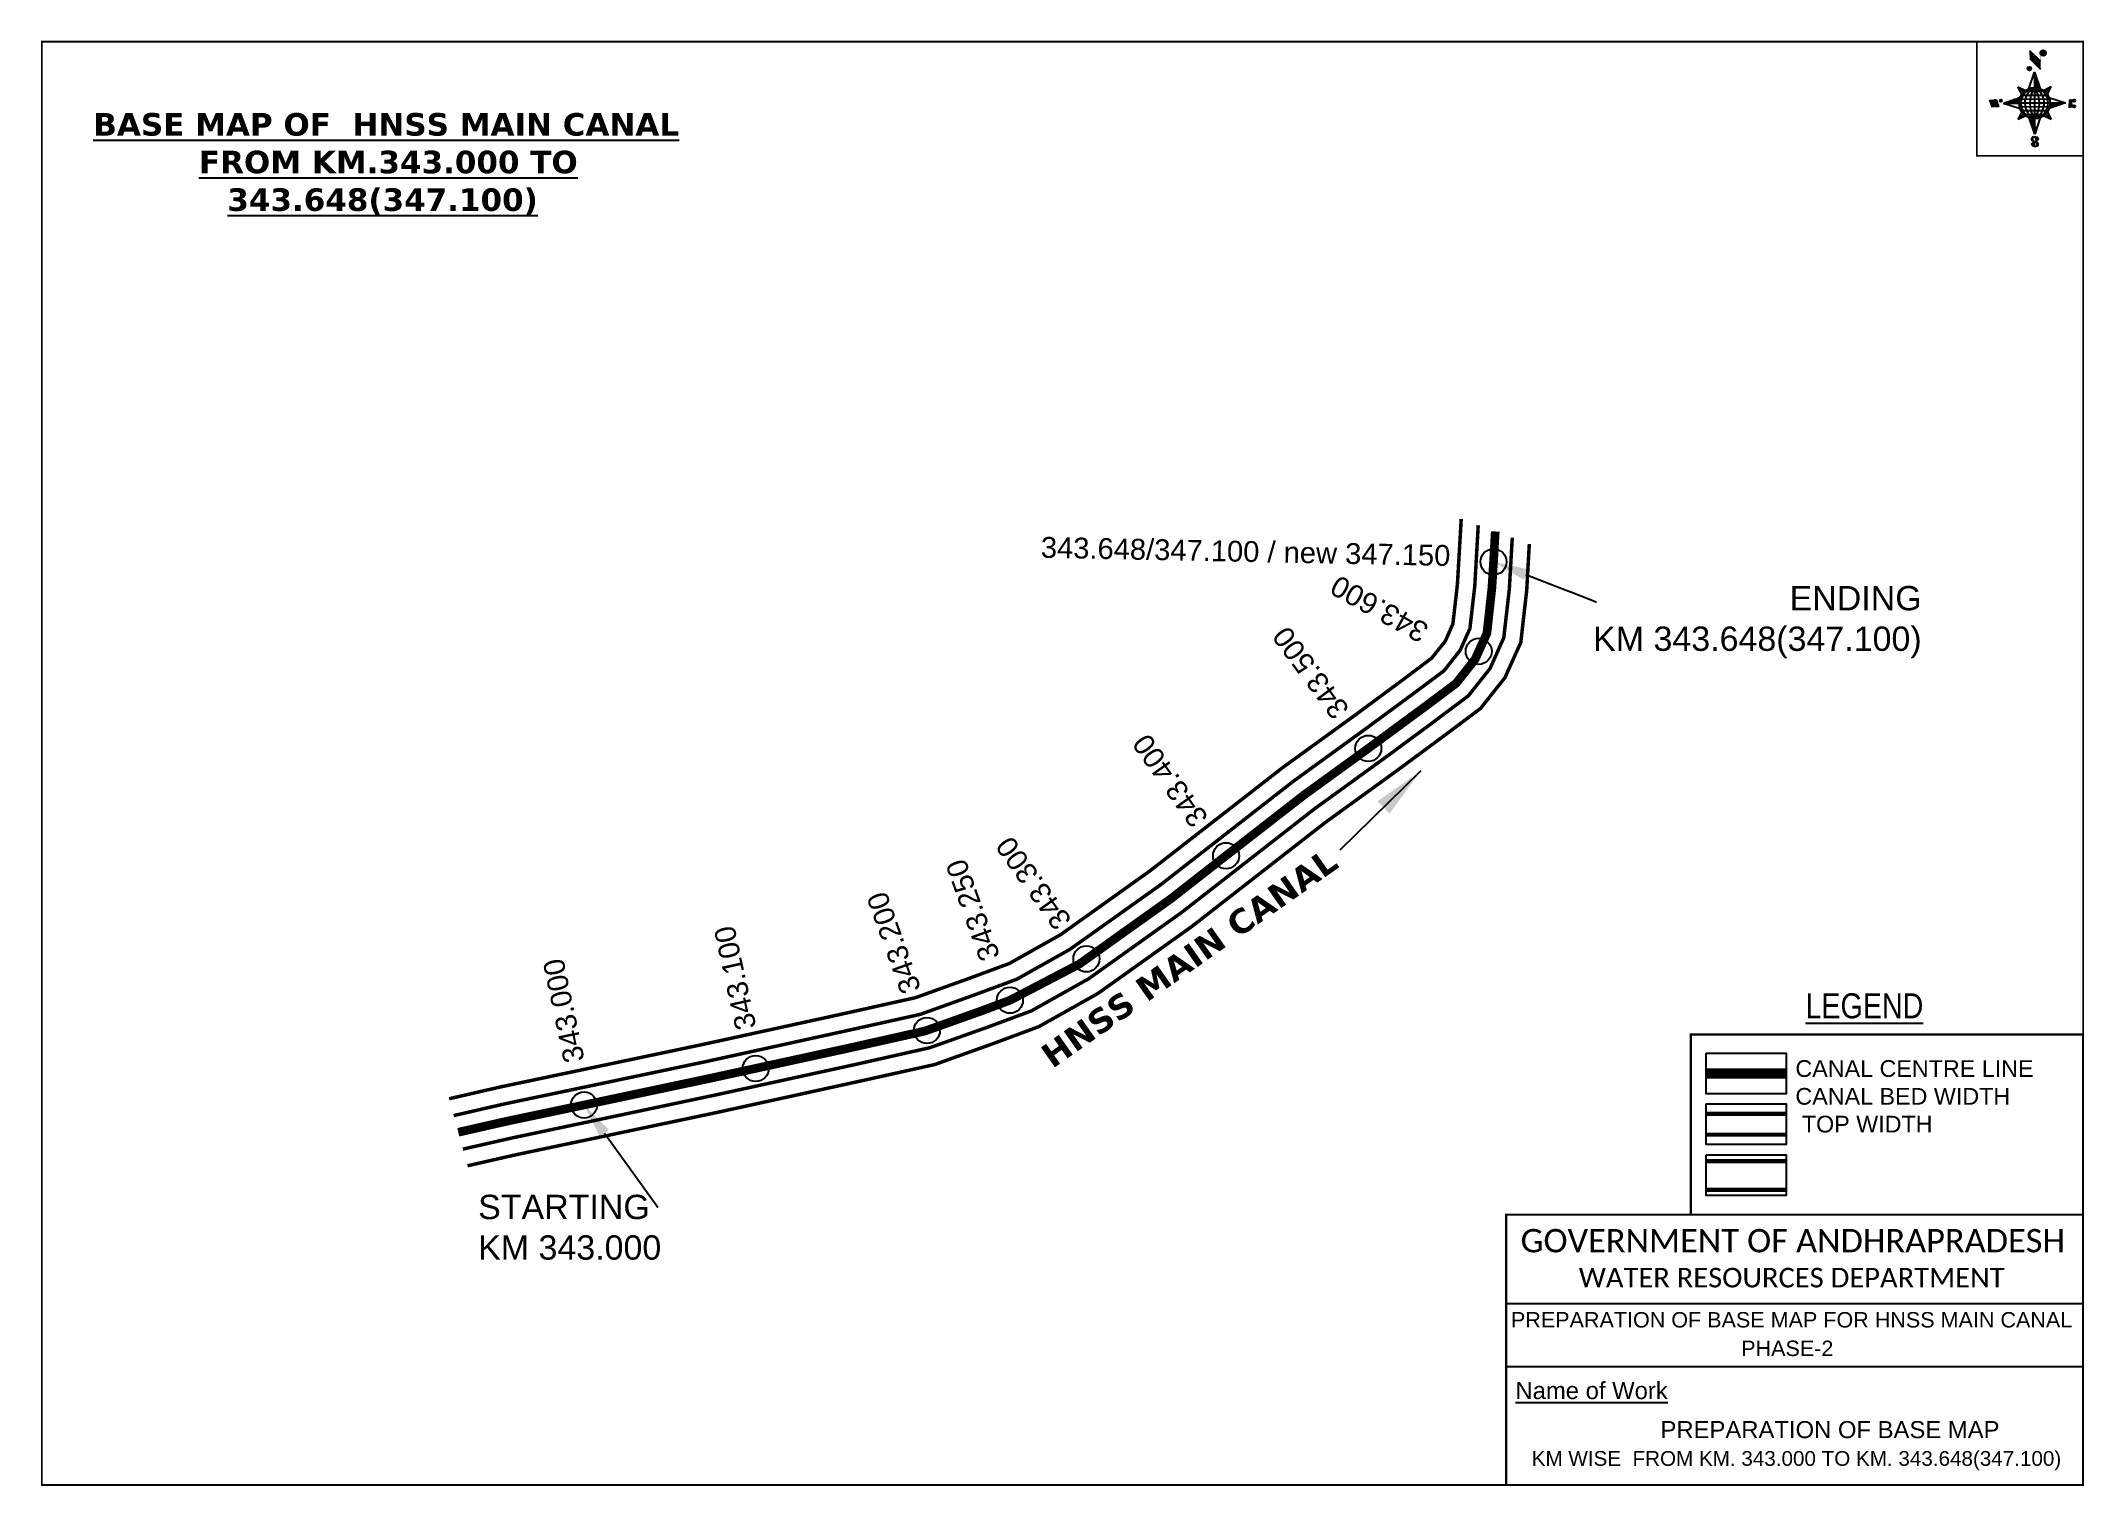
# Model space of a CAD drawing. Header units: inches. Extents: x 803665 to 804842, y 1568924 to 1569756.
import ezdxf
from ezdxf import colors
from ezdxf.entities.mleader import LeaderData, LeaderLine
from ezdxf.enums import TextEntityAlignment as Align
from ezdxf.math import Vec2, Vec3

# ---------------------------------------------------------------- set-up
doc = ezdxf.new("R2010")
doc.units = ezdxf.units.IN
doc.header["$LTSCALE"] = 15
doc.header["$MEASUREMENT"] = 0
doc.header["$PDMODE"] = 32
doc.header["$PDSIZE"] = 15
doc.linetypes.add('HIDDEN2', pattern=[0.1875, 0.125, -0.0625])
for name, color, linetype in [('AQUADUCT', 1, 'Continuous'), ('bord', 1, 'Continuous'), ('CANAL1', 7, 'Continuous'), ('CSMark', 72, 'Continuous'), ('DCBMS', 232, 'Continuous'), ('PAGE', 7, 'Continuous'), ('TEXT', 6, 'Continuous')]:
    doc.layers.add(name, color=color, linetype=linetype)
doc.styles.add('ARIALN', font='ARIALN.TTF')
doc.styles.get("Standard").update_dxf_attribs({"font": 'arial.ttf'})
doc.dimstyles.get("Standard").update_dxf_attribs({"dimtxt": 20, "dimasz": 0.18, "dimexe": 0.18, "dimexo": 0.0625, "dimgap": 0.09, "dimtad": 0, "dimtih": 1, "dimtoh": 1, "dimdec": 4, "dimzin": 0, "dimdsep": 46, "dimtxsty": 'Standard', "dimcen": 0.09, "dimadec": 0, "dimazin": 0, "dimtfac": 1, "dimtdec": 4, "dimtofl": 0, "dimtmove": 0, "dimatfit": 3, "dimfxl": 1, "dimtolj": 1, "dimtzin": 0, "dimarcsym": 0})
pattern_1 = [(267.297113149, (-8720374.938, 50637915.138), (10.5367255337, -0.497431438), [])]
pattern_2 = [(357.297113149, (-8720374.938, 50637915.138), (0.497431438, 10.5367255337), [])]

# ---------------------------------------------------------------- blocks, each defined once
blk = doc.blocks.new('*X26')
at = {"color": 0, "linetype": 'Continuous'}
for p, q in [((6321.6, 240.5), (6322.3, 241.2)), ((6321.6, 240.3), (6322.3, 241)), ((6321.6, 240.1), (6322.3, 240.8)), ((6321.6, 239.9), (6322.4, 240.7)), ((6321.6, 239.8), (6322.4, 240.6)), ((6321.6, 239.6), (6322.5, 240.5)), ((6321.6, 239.4), (6322.5, 240.3)), ((6321.6, 239.2), (6322.6, 240.2)), ((6321.7, 239.1), (6322.6, 240.1)), ((6321.8, 240.8), (6322.4, 241.4)), ((6321.8, 239), (6322.7, 240)), ((6321.8, 239), (6322.8, 239.9)), ((6321.9, 238.9), (6322.9, 239.8)), ((6322, 238.8), (6323, 239.7)), ((6322.1, 241.3), (6322.4, 241.6)), ((6322.1, 238.7), (6323.1, 239.6)), ((6322.2, 238.6), (6323.1, 239.6)), ((6322.3, 238.5), (6323.2, 239.5)), ((6322.4, 238.5), (6323.3, 239.4)), ((6322.5, 238.4), (6323.4, 239.3)), ((6322.7, 238.4), (6323.6, 239.3)), ((6322.8, 238.3), (6323.7, 239.2)), ((6322.9, 238.3), (6323.8, 239.1)), ((6323.1, 238.2), (6323.9, 239.1)), ((6323.2, 238.2), (6324, 239)), ((6323.3, 238.2), (6324.2, 239)), ((6323.5, 238.1), (6324.3, 238.9)), ((6323.7, 238.1), (6324.4, 238.9)), ((6323.8, 238.1), (6324.6, 238.8)), ((6324.1, 238.2), (6324.7, 238.8)), ((6324.3, 238.3), (6324.9, 238.8)), ((6324.6, 238.3), (6325.1, 238.8)), ((6324.8, 238.4), (6325.2, 238.8)), ((6325.1, 238.5), (6325.4, 238.8)), ((6325.4, 238.6), (6325.6, 238.8))]:
    blk.add_line(p, q, dxfattribs=at)
blk = doc.blocks.new('*X25')
at = {"color": 0, "linetype": 'Continuous'}
for p, q in [((6324.4, 240.3), (6324.5, 240.4)), ((6324.6, 240.3), (6324.8, 240.5)), ((6324.7, 240.2), (6325, 240.5)), ((6324.8, 240.2), (6325.2, 240.6)), ((6325, 240.1), (6325.5, 240.6)), ((6325.1, 240.1), (6325.6, 240.6)), ((6325.2, 240), (6325.8, 240.6)), ((6325.3, 240), (6326, 240.6)), ((6325.4, 239.9), (6326.1, 240.6)), ((6325.5, 239.8), (6326.2, 240.5)), ((6325.6, 239.8), (6326.3, 240.5)), ((6325.7, 239.7), (6326.5, 240.4)), ((6325.9, 239.6), (6326.6, 240.3)), ((6326, 239.5), (6326.7, 240.3)), ((6326, 239.4), (6326.8, 240.2)), ((6326.1, 239.3), (6327, 240.2)), ((6326.2, 239.3), (6327.1, 240.1)), ((6326.3, 239.2), (6327.1, 240)), ((6326.4, 239.1), (6327.2, 239.9)), ((6326.5, 239), (6327.3, 239.8)), ((6326.5, 238.9), (6327.4, 239.7)), ((6326.6, 238.8), (6327.5, 239.6)), ((6326.7, 238.7), (6327.5, 239.5)), ((6326.8, 238.6), (6327.6, 239.4)), ((6326.8, 238.5), (6327.7, 239.3)), ((6326.8, 236.5), (6327.4, 237)), ((6326.9, 238.3), (6327.8, 239.2)), ((6326.9, 238.2), (6327.9, 239.1)), ((6326.9, 236.8), (6327.6, 237.4)), ((6327, 238.1), (6327.8, 239)), ((6327, 237.9), (6327.8, 238.8)), ((6327, 237.8), (6327.8, 238.6)), ((6327, 237.6), (6327.8, 238.4)), ((6327, 237.4), (6327.8, 238.2)), ((6327, 237.3), (6327.8, 238)), ((6327, 237.1), (6327.8, 237.9))]:
    blk.add_line(p, q, dxfattribs=at)
blk = doc.blocks.new('H')
at = {"layer": 'bord', "extrusion": (0.000427885, 0.004792, 0.999988)}
h = blk.add_hatch(dxfattribs=at)
h.set_pattern_fill('LINE', color=8, scale=84.387686, angle=-2.7029, style=0)
h.set_pattern_definition(pattern_2)
h.paths.add_polyline_path([(-492, 786, -0.090992), (-448, 775), (-486, 912)])
h = blk.add_hatch(dxfattribs=at)
h.set_pattern_fill('LINE', color=8, scale=84.387686, angle=-92.7029, style=0)
h.set_pattern_definition(pattern_1)
h.paths.add_polyline_path([(-625, 665, -0.090992), (-615, 710), (-751, 671)])
h = blk.add_hatch(dxfattribs=at)
h.set_pattern_fill('LINE', color=8, scale=84.387686, angle=-2.7029, style=0)
h.set_pattern_definition(pattern_2)
h.paths.add_polyline_path([(-504, 533, -0.090992), (-549, 543), (-510, 406)])
h = blk.add_hatch(dxfattribs=at)
h.set_pattern_fill('LINE', color=8, scale=84.387686, angle=-92.7029, style=0)
h.set_pattern_definition(pattern_1)
h.paths.add_polyline_path([(-246, 647), (-372, 653, -0.090992), (-382, 609)])
for p, q in [((-519, 1020, -1217), (-435, 927, -1216)), ((-516, 1087, -1217), (-432, 994, -1217)), ((-538, 774, -1216), (-487, 906, -1216)), ((-487, 906, -1216), (-493, 780, -1216)), ((-487, 906, -1216), (-448, 769, -1216)), ((-865, 701, -1215), (-847, 638, -1215)), ((-847, 700, -1215), (-829, 637, -1215)), ((-829, 699, -1215), (-811, 636, -1215)), ((-829, 699, -1215), (-811, 698, -1215)), ((-811, 698, -1215), (-794, 635, -1215)), ((-752, 665, -1215), (-615, 704, -1215)), ((-627, 794, -1216), (-567, 760, -1216)), ((-627, 794, -1216), (-584, 747, -1215)), ((-599, 731, -1215), (-627, 794, -1216)), ((-421, 753, -1216), (-359, 781, -1216)), ((-359, 781, -1216), (-405, 739, -1216)), ((-359, 781, -1216), (-392, 721, -1215)), ((-379, 693, -1215), (-246, 641, -1215)), ((-213, 669, -1215), (-217, 601, -1215)), ((-752, 665, -1215), (-625, 659, -1215)), ((-619, 614, -1215), (-752, 665, -1215)), ((-639, 526, -1214), (-606, 585, -1215)), ((-639, 526, -1214), (-593, 568, -1215)), ((-577, 553, -1215), (-639, 526, -1214)), ((-511, 400, -1214), (-549, 537, -1214)), ((-460, 533, -1215), (-511, 400, -1214)), ((-505, 527, -1214), (-511, 400, -1214)), ((-371, 513, -1214), (-431, 546, -1215)), ((-371, 513, -1214), (-414, 560, -1215)), ((-399, 576, -1215), (-371, 513, -1214)), ((-246, 641, -1215), (-383, 603, -1215)), ((-373, 647, -1215), (-246, 641, -1215)), ((-197, 600, -1215), (-194, 668, -1215))]:
    blk.add_line(p, q, dxfattribs=at)
at = {"layer": 'bord', "color": 8, "linetype": 'ByBlock', "extrusion": (0.000427885, 0.004792, 0.999988)}
for p, q in [((-375, 679, -1215), (-620, 691, -1215)), ((-386, 711, -1215), (-605, 722, -1215)), ((-411, 744, -1216), (-578, 752, -1216)), ((-493, 780, -1216), (-505, 527, -1214)), ((-373, 647, -1215), (-625, 659, -1215)), ((-378, 616, -1215), (-623, 628, -1215)), ((-392, 585, -1215), (-611, 595, -1215)), ((-420, 555, -1215), (-587, 562, -1215))]:
    blk.add_line(p, q, dxfattribs=at)
at = {"layer": 'bord', "extrusion": (0.000427885, 0.004792, 0.999988), "elevation": -1212}
for points, const_width in [([(-522, 960), (-516, 1093)], 1.61), ([(-434, 933), (-428, 1066)], 1.61), ([(-870, 707), (-846, 706)], 0.642), ([(-829, 643), (-821, 678)], 0.642), ([(-793, 641), (-782, 694)], 0.642), ([(-223, 676), (-174, 673)], 0.706), ([(-829, 643), (-855, 644)], 0.642), ([(-811, 642), (-784, 641)], 0.642), ([(-177, 605), (-226, 607)], 0.706), ([(-195, 645), (-185, 644)], 0.706)]:
    blk.add_lwpolyline(points, dxfattribs=dict(at, const_width=const_width))
for points, const_width in [([(-414, 1073, 1), (-398, 1058, 1)], 22.3), ([(-530, 950, 1), (-520, 939, 1)], 14.8), ([(-776, 697, 1), (-769, 690, 1)], 8.9), ([(-180, 618, 1), (-173, 611, 1)], 9.79), ([(-178, 667, 1), (-171, 660, 1)], 9.79), ([(-490, 362, 1), (-498, 369, 1)], 11.1), ([(-525, 322, 1), (-533, 329, 1)], 11.1)]:
    blk.add_lwpolyline(points, format="xyb", close=True, dxfattribs=dict(at, const_width=const_width))
for points in [[(-537, 317), (-531, 310), (-520, 307), (-505, 307), (-494, 310), (-486, 318), (-487, 326), (-491, 333), (-494, 336), (-503, 341), (-522, 347), (-530, 352), (-534, 355), (-537, 363), (-537, 373), (-530, 381), (-520, 384), (-504, 384), (-493, 380), (-487, 373)], [(-522, 348), (-526, 354), (-528, 361), (-528, 371), (-526, 375), (-521, 381), (-515, 384)], [(-505, 307), (-499, 312), (-497, 319), (-497, 327), (-501, 335), (-509, 343)]]:
    blk.add_lwpolyline(points, dxfattribs=at)
at = {"layer": 'bord', "extrusion": (0.000427885, 0.004792, 0.999988)}
for centre, radius in [((-406, 1065, -1212), 22.3), ((-525, 944, -1212), 14.8), ((-773, 694, -1212), 8.9), ((-498, 659, -1212), 127), ((-177, 615, -1212), 9.79), ((-174, 663, -1212), 9.79), ((-494, 365, -1212), 11.1), ((-529, 325, -1212), 11.1)]:
    blk.add_circle(centre, radius, dxfattribs=at)
at = {"layer": 'bord', "color": 8, "linetype": 'ByBlock', "extrusion": (0.000427885, 0.004792, 0.999988)}
for centre, radius, start, end in [((-482, 658, -1212), 128, 94.9254, 259.6691), ((-437, 656, -1212), 141, 113.2864, 241.308), ((-316, 651, -1212), 222, 142.5892, 212.0053), ((-560, 662, -1212), 141, 293.2864, 61.308), ((-681, 668, -1212), 222, 322.5892, 32.0053), ((-515, 660, -1212), 128, 274.9254, 79.6691)]:
    blk.add_arc(centre, radius, start, end, dxfattribs=at)
at = {"layer": 'bord', "extrusion": (0.000427885, 0.004792, 0.999988)}
for points in [[(-516, 1093, -1212), (-431, 1000, -1212), (-519, 1026, -1212), (-434, 933, -1212)], [(-864, 707, -1212), (-846, 706, -1212), (-846, 644, -1212), (-829, 643, -1212)], [(-829, 705, -1212), (-811, 704, -1212), (-811, 642, -1212), (-793, 641, -1212)], [(-193, 674, -1212), (-197, 606, -1212), (-213, 675, -1212), (-216, 607, -1212)]]:
    blk.add_solid(points, dxfattribs=at)
at = {"layer": 'bord', "extrusion": (0.000427885, 0.004792, 0.999988), "xscale": 7.977342409717546, "yscale": 7.977342408231451, "zscale": 7.977342408476333, "rotation": 138.0840426661453}
for name, p in [('*X25', (38301, -31929, -1212)), ('*X26', (38314, -31951, -1212))]:
    blk.add_blockref(name, p, dxfattribs=at)

msp = doc.modelspace()

# ---------------------------------------------------------------- linework, layer by layer
at = {"layer": 'CANAL1', "color": 200, "const_width": 2}
for points in [[(803900.5, 1569147.1), (803930.1, 1569153.9), (804046.3, 1569178.3), (804127.3, 1569196), (804169, 1569205.3), (804199.9, 1569216.4), (804223.1, 1569225), (804252.6, 1569241.6), (804304, 1569278.3), (804380.6, 1569337.9), (804422.7, 1569368.4), (804449.2, 1569388), (804466.2, 1569400.8), (804474, 1569410.5), (804478.4, 1569420.5), (804481, 1569443.2), (804483.2, 1569480.9)], [(803911.1, 1569108.5), (803938.7, 1569114.8), (804054.7, 1569139.2), (804136, 1569157), (804180.1, 1569166.8), (804213.6, 1569178.8), (804240, 1569188.6), (804274, 1569207.7), (804328, 1569246.2), (804404.6, 1569305.9), (804446.3, 1569336.1), (804473.1, 1569355.9), (804494.4, 1569371.9), (804508.4, 1569389.6), (804517.5, 1569409.8), (804520.9, 1569439.8), (804522.4, 1569466.5)]]:
    msp.add_lwpolyline(points, dxfattribs=at)
at = {"layer": 'CANAL1', "color": 5, "const_width": 2}
for points in [[(803903.1, 1569137.4), (803932.3, 1569144.1), (804048.4, 1569168.5), (804129.5, 1569186.3), (804171.8, 1569195.7), (804203.3, 1569207), (804227.3, 1569215.9), (804257.9, 1569233.1), (804310, 1569270.2), (804386.6, 1569329.9), (804428.6, 1569360.4), (804455.2, 1569380), (804473.3, 1569393.5), (804482.6, 1569405.3), (804488.2, 1569417.8), (804491, 1569442.3), (804493, 1569477.3)], [(803908.4, 1569118.1), (803936.6, 1569124.5), (804052.6, 1569149), (804133.8, 1569166.7), (804177.3, 1569176.5), (804210.2, 1569188.2), (804235.8, 1569197.7), (804268.7, 1569216.2), (804322, 1569254.2), (804398.6, 1569313.9), (804440.4, 1569344.2), (804467.1, 1569363.9), (804487.3, 1569379.1), (804499.8, 1569394.8), (804507.7, 1569412.5), (804510.9, 1569440.6), (804512.6, 1569470.1)]]:
    msp.add_lwpolyline(points, dxfattribs=at)
at = {"layer": 'CANAL1', "color": 1, "linetype": 'HIDDEN2', "ltscale": 8, "const_width": 5}
msp.add_lwpolyline([(803905.8, 1569127.8), (803934.4, 1569134.3), (803978.2, 1569143.5), (804050.5, 1569158.8), (804131.7, 1569176.5), (804174.5, 1569186.1), (804206.8, 1569197.6), (804223.4, 1569203.8), (804263.3, 1569224.6), (804316, 1569262.2), (804349.4, 1569288.3), (804392.6, 1569321.9), (804429.7, 1569348.8), (804461.2, 1569372), (804480.3, 1569386.3), (804491.2, 1569400.1), (804498, 1569415.1), (804500.9, 1569441.5), (804501.8, 1569456.2), (804501.8, 1569456.2), (804502.8, 1569473.7)], dxfattribs=at)
at = {"layer": 'CANAL1', "color": 1, "linetype": 'HIDDEN2', "ltscale": 100, "const_width": 6, "elevation": -0.4}
msp.add_lwpolyline([(804670.2, 1569161.7), (804624.2, 1569161.7)], dxfattribs=at)
at = {"layer": 'CANAL1', "color": 5, "const_width": 2.4, "elevation": -0.4}
for points in [[(804670.2, 1569138.4), (804624.2, 1569138.4)], [(804670.2, 1569126.4), (804624.2, 1569126.4)]]:
    msp.add_lwpolyline(points, dxfattribs=at)
at = {"layer": 'CANAL1', "color": 200, "const_width": 2.4, "elevation": -0.4}
for points in [[(804670.2, 1569111.2), (804624.2, 1569111.2)], [(804670.2, 1569094.7), (804624.2, 1569094.7)]]:
    msp.add_lwpolyline(points, dxfattribs=at)
at = {"layer": 'CSMark', "color": 3}
for p in [(804501.8, 1569456.2), (804493.3, 1569404.7), (804429.7, 1569348.8), (804347.8, 1569287), (804267.4, 1569227.6), (804223.4, 1569203.8), (804175.6, 1569186.4), (804077, 1569164.5), (803978.2, 1569143.5)]:
    msp.add_point(p, dxfattribs=at)
at = {"layer": 'PAGE', "const_width": 1}
msp.add_lwpolyline([(803666, 1568924.7), (804841.2, 1568924.7), (804841.2, 1569755.7), (803666, 1569755.7), (803666, 1568924.7)], dxfattribs=at)
at = {"layer": 'PAGE'}
for points, const_width in [([(804841.2, 1569755.7), (804780.1, 1569755.7), (804780.1, 1569689.9), (804841.2, 1569689.9)], 1), ([(804615.4, 1569184.1), (804841.2, 1569184.1), (804841.2, 1569080.3), (804615.4, 1569080.3)], 1.2), ([(804509.1, 1569080.3), (804841.2, 1569080.3), (804841.2, 1568924.7), (804509.1, 1568924.7)], 1.2)]:
    msp.add_lwpolyline(points, close=True, dxfattribs=dict(at, const_width=const_width))
at = {"layer": 'PAGE', "elevation": -0.4}
for points in [[(804624.2, 1569173.4), (804670.2, 1569173.4), (804670.2, 1569149.9), (804624.2, 1569149.9)], [(804624.2, 1569144.2), (804670.2, 1569144.2), (804670.2, 1569120.7), (804624.2, 1569120.7)], [(804624.2, 1569114.9), (804670.2, 1569114.9), (804670.2, 1569091.4), (804624.2, 1569091.4)]]:
    msp.add_lwpolyline(points, close=True, dxfattribs=at)
at = {"layer": 'PAGE'}
for points in [[(804509.1, 1569029.3), (804841.2, 1569029.3)], [(804509.1, 1568993), (804841.2, 1568993)]]:
    msp.add_lwpolyline(points, dxfattribs=at)

# ---------------------------------------------------------------- block references
at = {"layer": 'AQUADUCT', "color": 1, "xscale": 0.0703495379661093, "yscale": 0.07034953800030053, "zscale": 0.07034953795990817, "rotation": 3.078330607406165}
msp.add_blockref('H', (804850.8, 1569676.3, 85.4), dxfattribs=at)

# ---------------------------------------------------------------- texts
at = {"layer": 'CANAL1', "insert": (804239, 1569175.1), "char_height": 14, "width": 205.129, "attachment_point": 1, "rotation": 35.1249}
msp.add_mtext('\\pi0.96322;{\\fVerdana|b1|i0|c0|p34;HNSS MAIN CANAL}', dxfattribs=at)
at = {"layer": 'CSMark', "color": 1}
for s, rotation, p in [('343.648/347.100 / new 347.150', 358.8428, (804241.2, 1569464.6)), ('343.600', 150.9054, (804462.5, 1569414.3)), ('343.500', 126.4379, (804414.5, 1569367.9)), ('343.400', 125.4966, (804333.2, 1569305.5)), ('343.300', 125.4966, (804254.5, 1569246.5)), ('343.250', 109.7102, (804212.2, 1569227.1)), ('343.200', 109.7102, (804166.7, 1569208.3)), ('343.100', 102.3291, (804071.6, 1569187)), ('343.000', 101.8939, (803972.7, 1569168.1))]:
    msp.add_text(s, height=12, rotation=rotation, dxfattribs=at).set_placement(p, align=Align.MIDDLE_LEFT)
at = {"layer": 'PAGE', "extrusion": (0.000201441, 0.004807, 0.999988), "style": 'ARIALN'}
msp.add_text('%%ULEGEND', height=14.4, rotation=359.9999, dxfattribs=at).set_placement((804715.3, 1569181.7, 7705), align=Align.MIDDLE)
at = {"layer": 'PAGE', "extrusion": (0.000201441, 0.004807, 0.999988)}
for s, height, p in [('PREPARATION OF BASE MAP FOR HNSS MAIN CANAL', 8.878, (804511.8, 1568996.5, 7704)), ('%%UName of Work', 9.822, (804514.4, 1568955.3, 7702.7))]:
    msp.add_text(s, height=height, rotation=359.9999, dxfattribs=at).set_placement(p)
for s, height, p in [('PHASE-2', 8.88, (804670.9, 1568984.5, 7704)), ('PREPARATION OF BASE MAP', 9.822, (804695.5, 1568937.7, 7702.8)), ('KM WISE  FROM KM. 343.000 TO KM. 343.648(347.100)', 8.5, (804676.2, 1568921.1, 7702.8))]:
    msp.add_text(s, height=height, rotation=359.9999, dxfattribs=at).set_placement(p, align=Align.MIDDLE_CENTER)
at = {"layer": 'PAGE', "extrusion": (0.000201441, 0.004807, 0.999988), "attachment_point": 1, "text_direction": (1, -1e-06, -0.000201)}
for s, insert, char_height, width in [('CANAL CENTRE LINE CANAL BED WIDTH {\\H2.3717x; }\\P TOP WIDTH{\\H1.9152x; }', (804675.6, 1569169.3, -0.4), 9.6, 168.926), ('\\pi3.5885;{\\fCalibri|b0|i0|c0|p34;\\H1.3333x;GOVERNMENT OF ANDHRAPRADESH\\P\\pi37.073;\\H0.83998x;WATER RESOURCES DEPARTMENT}', (804513.8, 1569072.1, -1.3), 10.059, 321.276)]:
    msp.add_mtext(s, dxfattribs=dict(at, insert=insert, char_height=char_height, width=width))
at = {"layer": 'TEXT', "color": 1, "insert": (803673.9, 1569714.6), "char_height": 13, "width": 379.826, "attachment_point": 1}
msp.add_mtext('\\pi21.755;{\\fVerdana|b1|i0|c0|p34;\\LBASE MAP OF  HNSS MAIN CANAL \\P\\pi82.543;FROM KM.343.000 TO \\P\\pi98.917;343.648(347.100)}', dxfattribs=at)

# ---------------------------------------------------------------- leaders
at = {"layer": 'CANAL1'}
msp.add_leader([(804459.9, 1569335.8), (804413.4, 1569290.3)], dimstyle='Standard', override={"dimasz": 30, "dimgap": 0.09, "dimtad": 0}, dxfattribs=at)
at = {"layer": 'DCBMS', "color": 5}
ml = msp.add_multileader_mtext('Standard', dxfattribs=at)
ml.set_content('STARTING\\PKM 343.000', color=5)
ml.set_leader_properties()
ml.build(insert=Vec2(0, 0))
ml.multileader.update_dxf_attribs({"dogleg_length": 0.36, "arrow_head_size": 20})
ctx = ml.context
ctx.base_point, ctx.char_height, ctx.arrow_head_size, ctx.landing_gap_size, ctx.plane_origin = Vec3(803917.1, 1569084.6), 14, 20, 0.09, Vec3(804088, 1569157.4)
notes = []
notes.append((ctx, [(0, (1, 1, 0), (804020.7, 1569084.6), (-1, 0), 0.36, [(0, [(803978.2, 1569143.5)], 0, [])])]))
ctx.mtext.insert, ctx.mtext.flow_direction = Vec3(803917.2, 1569091.8), 5
for ctx, leaders in notes:
    for number, flags, end, landing, length, lines in leaders:
        leader = LeaderData()
        leader.index, (leader.has_last_leader_line, leader.has_dogleg_vector, leader.attachment_direction) = number, flags
        leader.last_leader_point, leader.dogleg_vector, leader.dogleg_length = Vec3(end), Vec3(landing), length
        for number, points, colour, breaks in lines:
            line = LeaderLine()
            line.index, line.vertices, line.color, line.breaks = number, Vec3.list(points), colors.encode_raw_color(colour), breaks
            leader.lines.append(line)
        ctx.leaders.append(leader)

# ---------------------------------------------------------------- next in the draw order: leaders
ml = msp.add_multileader_mtext('Standard', dxfattribs=at)
ml.set_content('ENDING \\P\\pxqr;KM 343.648(347.100)', color=5)
ml.set_leader_properties()
ml.build(insert=Vec2(0, 0))
ml.multileader.update_dxf_attribs({"dogleg_length": 0.36, "arrow_head_size": 20})
ctx = ml.context
ctx.base_point, ctx.char_height, ctx.arrow_head_size, ctx.landing_gap_size, ctx.plane_origin = Vec3(804561.1, 1569433.2), 14, 20, 0.09, Vec3(804704.8, 1569645.5)
ctx.text_align_type = 2
notes = []
notes.append((ctx, [(1, (1, 1, 0), (804560.8, 1569433.2), (1, 0), 0.36, [(0, [(804501.8, 1569456.2)], 0, [])])]))
ctx.mtext.insert, ctx.mtext.width, ctx.mtext.alignment, ctx.mtext.flow_direction = Vec3(804748.3, 1569442.3), 195.485, 3, 5
ctx.mtext.has_bg_fill, ctx.mtext.bg_color, ctx.mtext.bg_scale_factor, ctx.mtext.bg_transparency, ctx.mtext.use_window_bg_color = 1, -1027028792, 1.5, 0, 1
for ctx, leaders in notes:
    for number, flags, end, landing, length, lines in leaders:
        leader = LeaderData()
        leader.index, (leader.has_last_leader_line, leader.has_dogleg_vector, leader.attachment_direction) = number, flags
        leader.last_leader_point, leader.dogleg_vector, leader.dogleg_length = Vec3(end), Vec3(landing), length
        for number, points, colour, breaks in lines:
            line = LeaderLine()
            line.index, line.vertices, line.color, line.breaks = number, Vec3.list(points), colors.encode_raw_color(colour), breaks
            leader.lines.append(line)
        ctx.leaders.append(leader)

doc.saveas('drawing.dxf')
